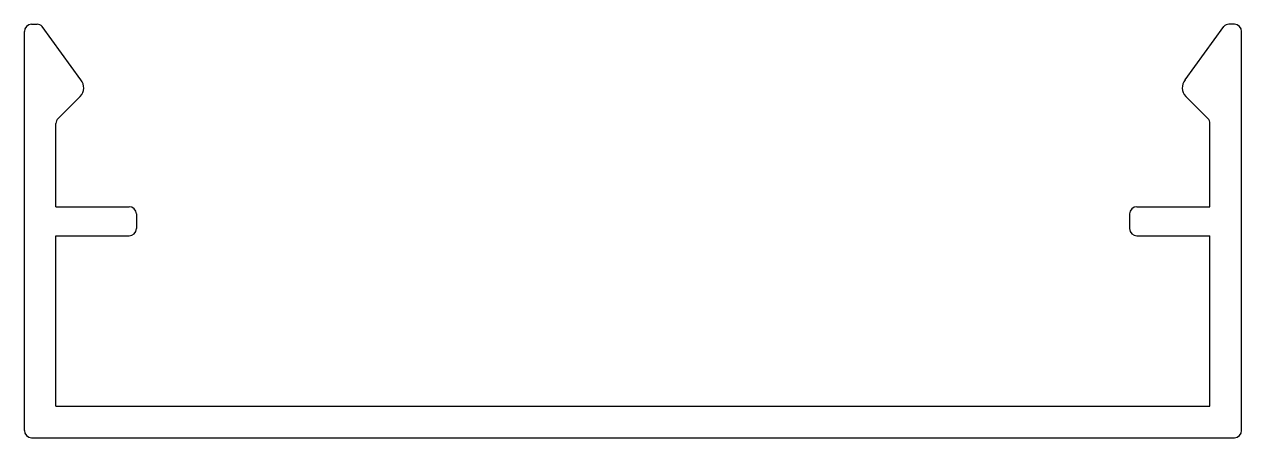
# Model space of a CAD drawing. Extents: x 696.3 to 746.3, y 770.1 to 787.1.
import ezdxf

# ---------------------------------------------------------------- set-up
doc = ezdxf.new("R2010")
doc.units = 0
doc.layers.get('0').update_dxf_attribs({"linetype": 'CONTINUOUS'})

msp = doc.modelspace()

# ---------------------------------------------------------------- linework, layer by layer
at = {"linetype": 'CONTINUOUS'}
for p, q in [((696.567, 787.111), (696.793, 787.111)), ((698.591, 784.822), (697.005, 787.023)), ((743.943, 784.822), (745.529, 787.023)), ((745.967, 787.111), (745.741, 787.111)), ((696.267, 770.411), (696.267, 786.811)), ((746.267, 770.411), (746.267, 786.811)), ((697.655, 783.24), (698.562, 784.147)), ((744.879, 783.24), (743.972, 784.147)), ((697.567, 779.611), (697.567, 783.028)), ((744.967, 779.611), (744.967, 783.028)), ((697.567, 779.611), (700.567, 779.611)), ((741.967, 779.611), (744.967, 779.611)), ((700.867, 779.311), (700.867, 778.711)), ((741.667, 779.311), (741.667, 778.711)), ((697.567, 778.411), (700.567, 778.411)), ((697.567, 771.411), (697.567, 778.411)), ((741.967, 778.411), (744.967, 778.411)), ((744.967, 771.411), (744.967, 778.411)), ((697.567, 771.411), (744.967, 771.411)), ((696.567, 770.111), (745.967, 770.111))]:
    msp.add_line(p, q, dxfattribs=at)
for centre, radius, start, end in [((696.567, 786.811), 0.3, 90, 180), ((696.793, 786.811), 0.3, 45, 90), ((745.741, 786.811), 0.3, 90, 135), ((745.967, 786.811), 0.3, 0, 90), ((698.208, 784.5), 0.5, 315, 40), ((744.326, 784.5), 0.5, 140, 225), ((697.867, 783.028), 0.3, 135, 180), ((744.667, 783.028), 0.3, 0, 45), ((700.567, 779.311), 0.3, 0, 90), ((741.967, 779.311), 0.3, 90, 180), ((700.567, 778.711), 0.3, 270, 0), ((741.967, 778.711), 0.3, 180, 270), ((696.567, 770.411), 0.3, 180, 270), ((745.967, 770.411), 0.3, 270, 0)]:
    msp.add_arc(centre, radius, start, end, dxfattribs=at)

doc.saveas('drawing.dxf')
